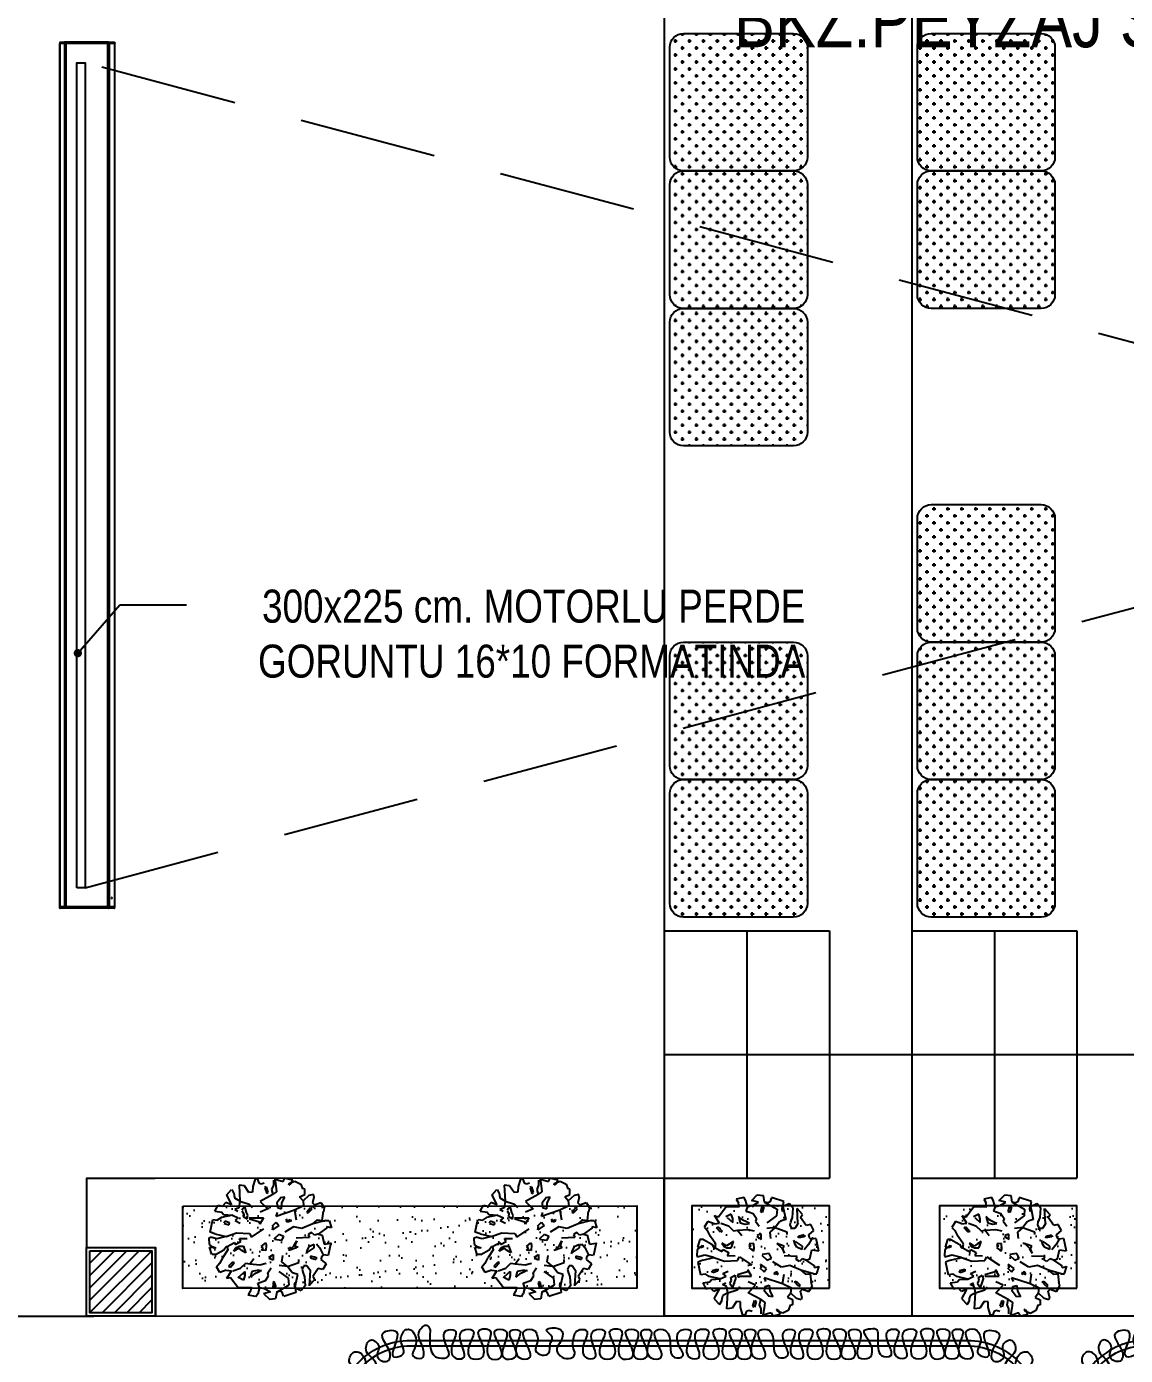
# Model space of a CAD drawing. Extents: x 58467 to 79089, y -33726 to -17391.
# Drawn here: x 76140.8 to 76540.2, y -20713.9 to -20230.6 of the extents above; entities that cross this region are included whole.
import ezdxf

# ---------------------------------------------------------------- set-up
doc = ezdxf.new("R2010")
doc.units = 0
doc.header["$LTSCALE"] = 100
for name, pattern in [('DASHED', [0.75, 0.5, -0.25]), ('DOT', [0.25, 0, -0.25]), ('HIDDEN2', [0.1875, 0.125, -0.0625])]:
    doc.linetypes.add(name, pattern=pattern)
for name, color, linetype in [('BA_clad-fabric', 32, 'Continuous'), ('BA_clad-wood', 30, 'Continuous'), ('BA_elev2', 9, 'Continuous'), ('BA_env_landscp', 84, 'Continuous'), ('BA_hatch', 137, 'Continuous'), ('BA_hatch_env2', 114, 'Continuous'), ('BA_hatch_fon', 252, 'Continuous'), ('BA_stair', 3, 'Continuous'), ('BA_str_steel', 72, 'Continuous'), ('BA_text_material', 12, 'Continuous'), ('BA_trace_down-str', 214, 'HIDDEN2'), ('PROSISTEM', 7, 'Continuous'), ('PROSISTEM Güney TÜRKOĞLU', 7, 'Continuous')]:
    doc.layers.add(name, color=color, linetype=linetype)
doc.styles.add('dim', font='simplex.shx', dxfattribs={"width": 0.7})
doc.styles.add('text2', font='arial.ttf', dxfattribs={"width": 0.8})
doc.dimstyles.new('1_100', dxfattribs={"dimtxt": 8, "dimasz": 3, "dimexe": 6, "dimexo": 0, "dimgap": 2, "dimtad": 0, "dimdec": 1, "dimzin": 11, "dimtxsty": 'dim', "dimblk": 'DOT', "dimcen": 0, "dimdle": 1.25, "dimclrt": 256, "dimadec": 0, "dimazin": 0, "dimtfac": 1.25, "dimtdec": 1, "dimtix": 1, "dimtofl": 0, "dimtmove": 1, "dimatfit": 3, "dimldrblk": 'DOT', "dimfxl": 20, "dimfxlon": 1, "dimtolj": 1, "dimtzin": 0, "dimarcsym": 0})

# ---------------------------------------------------------------- blocks, each defined once
blk = doc.blocks.new('6. kat kolonlar pl.')
at = {"layer": 'BA_hatch'}
h = blk.add_hatch(dxfattribs=at)
h.set_pattern_fill('ANSI31', color=256, style=0)
h.set_pattern_definition([(45, (-38309.6775, 37693.69), (-2.24506403, 2.24506403), [])])
h.paths.add_polyline_path([(490.75, 300.25), (513.25, 300.25), (513.25, 277.75), (490.75, 277.75)])
at = {"layer": 'BA_str_steel'}
for points in [[(489.5, 301.5), (514.5, 301.5), (514.5, 276.5), (489.5, 276.5)], [(490.75, 300.25), (513.25, 300.25), (513.25, 277.75), (490.75, 277.75)]]:
    blk.add_lwpolyline(points, close=True, dxfattribs=at)
blk = doc.blocks.new('_Dot')
at = {"color": 0, "linetype": 'ByBlock', "lineweight": -2}
blk.add_line((-0.5, 0), (-1, 0), dxfattribs=at)
at = {"color": 0, "linetype": 'ByBlock', "const_width": 0.5}
blk.add_lwpolyline([(-0.25, 0, 1), (0.25, 0, 1)], format="xyb", close=True, dxfattribs=at)
blk = doc.blocks.new('Vİ.')
at = {"layer": 'BA_hatch_fon'}
h = blk.add_hatch(dxfattribs=at)
h.set_pattern_fill('CROSS', color=252, scale=0.4)
h.set_pattern_definition([(9e-15, (-43552.627, 39113.8302), (2.54, 2.54), [1.27, -3.81]), (90, (-43551.992, 39113.1952), (-2.54, 2.54), [1.27, -3.81])])
edge = h.paths.add_edge_path()
edge.add_line((-45, 25), (-5, 25))
edge.add_arc((-5, 20), 5, 0, 90, ccw=False)
edge.add_line((0, 20), (0, -20))
edge.add_arc((-5, -20), 5, -90, 0, ccw=False)
edge.add_line((-5, -25), (-45, -25))
edge.add_arc((-45, -20), 5, 180, 270, ccw=False)
edge.add_line((-50, -20), (-50, 20))
edge.add_arc((-45, 20), 5, 90, 180, ccw=False)
at = {"layer": 'BA_clad-fabric'}
blk.add_lwpolyline([(-45, 25), (-5, 25, -0.414214), (0, 20), (0, -20, -0.414214), (-5, -25), (-45, -25, -0.414214), (-50, -20), (-50, 20, -0.414214)], format="xyb", close=True, dxfattribs=at)
blk = doc.blocks.new('TOP AKASYA')
for p, q in [((177896.3, 54543), (177888.8, 54518.1)), ((177903.5, 54543.5), (177896.3, 54543)), ((177903.8, 54544.3), (177909, 54530.3)), ((177956.6, 54539.5), (177956.7, 54522.3)), ((177966.2, 54520.4), (177962.3, 54543.4)), ((177962.3, 54543.4), (177973.8, 54539.6)), ((177973.8, 54539.6), (177985.3, 54535.8)), ((177985.3, 54535.8), (177989.1, 54535.9)), ((177988.9, 54535.4), (177994.6, 54545.4)), ((177995.2, 54545.5), (178020.2, 54540.1)), ((178009.5, 54529.1), (178027.9, 54536.3)), ((178019.9, 54539.7), (178012.8, 54527.3)), ((178027.9, 54536.3), (178047.4, 54526.2)), ((177802, 54489.5), (177819.2, 54508.4)), ((177802, 54489.4), (177818.6, 54458.2)), ((177819.4, 54508), (177826.7, 54495.7)), ((177825.7, 54497.3), (177825.2, 54498.1)), ((177826.4, 54496.1), (177827.3, 54488.8)), ((177827.3, 54488.8), (177829.7, 54479.3)), ((177843.4, 54522.6), (177846.6, 54470.1)), ((177861.1, 54520.8), (177843.4, 54522.6)), ((177875.6, 54498.4), (177861.1, 54520.8)), ((177888, 54499.4), (177875.6, 54498.4)), ((177888.8, 54518.1), (177888, 54499.4)), ((177909, 54530.3), (177910.7, 54529.4)), ((177910.7, 54529.4), (177916.1, 54527.4)), ((177954.9, 54491.7), (177913.3, 54469.4)), ((177916.1, 54527.4), (177926.5, 54530.2)), ((177932.9, 54517.3), (177927.6, 54514.8)), ((177928.6, 54513.7), (177934.7, 54495.3)), ((177939.4, 54498.7), (177934.4, 54517)), ((177934.7, 54495.3), (177939.4, 54498.7)), ((177956.7, 54522.3), (177951, 54508.9)), ((177951, 54508.9), (177954.9, 54491.7)), ((177954.9, 54491.7), (177968.3, 54501.3)), ((177968.3, 54501.3), (177966.2, 54520.4)), ((178007.3, 54523.3), (178009.5, 54529.1)), ((178013.1, 54527.7), (178007.3, 54523.3)), ((178013.8, 54528.9), (178014.2, 54529.7)), ((178042.9, 54484.6), (178060, 54492.3)), ((178047.4, 54525.6), (178053.2, 54510.4)), ((178059.9, 54509.5), (178052.3, 54511.4)), ((178073.4, 54488.5), (178054.4, 54471.2)), ((178060, 54492.3), (178059.9, 54509.5)), ((178088.7, 54492.4), (178073.4, 54488.5)), ((178090.7, 54482.9), (178088.7, 54492.4)), ((177763.7, 54436.7), (177774.4, 54456.3)), ((177774.4, 54456.3), (177789.7, 54453)), ((177800.4, 54465.7), (177789.5, 54453)), ((177818.6, 54458.2), (177800.4, 54465.7)), ((177842.6, 54448.4), (177829.2, 54442.7)), ((177846.6, 54470.1), (177829.3, 54479.5)), ((177846.6, 54470.1), (177842.6, 54448.4)), ((177846.6, 54470.1), (177877, 54459.9)), ((177862.4, 54452), (177852.9, 54440.5)), ((177868.2, 54432.9), (177862.4, 54452)), ((177877, 54459.9), (177886.5, 54449.4)), ((177913.3, 54469.4), (177938.1, 54444.6)), ((177938.1, 54444.6), (177913.3, 54433.2)), ((177981.2, 54481.3), (177967.9, 54464)), ((177967.9, 54464), (177969.9, 54448.8)), ((177969.9, 54448.8), (177983.3, 54445)), ((177994.6, 54483.3), (177979.3, 54481.3)), ((177983.3, 54445), (177985.1, 54464.1)), ((177985.1, 54464.1), (177994.6, 54483.3)), ((178056.5, 54454.2), (178026.9, 54439.8)), ((178054.4, 54471.2), (178042.9, 54484.6)), ((178054.4, 54471.2), (178056.5, 54454.2)), ((178079.4, 54448), (178066.6, 54433.6)), ((178071.8, 54431.2), (178085.1, 54444.7)), ((178084.7, 54446.1), (178079.9, 54449.4)), ((178085, 54465.7), (178092.7, 54458.1)), ((178090.6, 54482.9), (178085.9, 54464.2)), ((178092.7, 54458.1), (178113.7, 54465.8)), ((178113.7, 54465.8), (178125.3, 54446.8)), ((178124.7, 54447.7), (178121.5, 54434.3)), ((177747.9, 54368.2), (177756.7, 54409.9)), ((177757.4, 54409.7), (177772.1, 54407.3)), ((177763.6, 54436.9), (177787.7, 54433.2)), ((177785.2, 54416.2), (177771.8, 54407.3)), ((177821.5, 54424.1), (177785.2, 54416.2)), ((177787.1, 54433.4), (177792.8, 54425.8)), ((177792.8, 54425.8), (177821.5, 54424.1)), ((177796.7, 54404), (177793.5, 54397.1)), ((177812.1, 54398.6), (177796.7, 54404)), ((177821.5, 54424.1), (177840.7, 54415)), ((177829.2, 54442.7), (177839.7, 54437)), ((177840.7, 54415), (177830.2, 54406.4)), ((177830.2, 54406.4), (177847.4, 54397.9)), ((177852.9, 54438.6), (177858.7, 54429)), ((177858.7, 54429), (177856.8, 54419.5)), ((177856.8, 54419.5), (177870.3, 54411.9)), ((177872.1, 54423.4), (177868.2, 54432.9)), ((177870.3, 54411.9), (177872.1, 54423.4)), ((177877, 54415), (177924.7, 54415)), ((177877.9, 54410.3), (177881.7, 54415)), ((177911.3, 54400.7), (177877.9, 54410.3)), ((177912.3, 54394), (177911.3, 54400.7)), ((177924.7, 54415), (177912.3, 54394)), ((177952.4, 54387.4), (177965.8, 54400.7)), ((178026.9, 54439.8), (177965.8, 54419.8)), ((177965.8, 54419.8), (177970.5, 54432.2)), ((177965.8, 54400.7), (177974.4, 54389.3)), ((177998.2, 54402.6), (178012.6, 54409.3)), ((178004, 54401.7), (177999.2, 54410.3)), ((178009.7, 54400.7), (178004, 54401.7)), ((178012.6, 54409.3), (178009.7, 54400.7)), ((178026.9, 54439.8), (178031.7, 54408.4)), ((178066.6, 54433.6), (178071.8, 54431.2)), ((178087.3, 54395), (178102.5, 54408.4)), ((178129.3, 54406.7), (178087.3, 54395)), ((178102.5, 54408.4), (178117.8, 54406.6)), ((178117.8, 54406.6), (178121.5, 54437.2)), ((178128.4, 54406.7), (178139.8, 54406.7)), ((178140.3, 54406.3), (178148.1, 54381.9)), ((177764.1, 54362.2), (177747.9, 54368.2)), ((177763.8, 54362.4), (177800.9, 54353.1)), ((177794.4, 54396.5), (177811.4, 54392.1)), ((177800.6, 54353.2), (177835, 54365.4)), ((177811.4, 54392.1), (177812.1, 54398.6)), ((177835, 54365.4), (177877.9, 54363.5)), ((177877.9, 54363.5), (177884.6, 54351.1)), ((177884.6, 54351.1), (177925.7, 54378.8)), ((177974.4, 54389.3), (177954.3, 54375)), ((177954.3, 54375), (177956.2, 54387.4)), ((177959.1, 54345.4), (177976.3, 54361.6)), ((177976.3, 54361.6), (177990.6, 54354.9)), ((178023.1, 54385.5), (177994.4, 54367.3)), ((178050.8, 54379.7), (178023.1, 54385.5)), ((178087.3, 54395), (178050.8, 54379.7)), ((178082.3, 54366.4), (178071.8, 54359.7)), ((178071.8, 54359.7), (178075.6, 54350.1)), ((178091.8, 54357.8), (178082.3, 54366.4)), ((178104.7, 54361.6), (178091.8, 54357.8)), ((178132.3, 54380.9), (178104.7, 54361.6)), ((178104.7, 54361.6), (178117.1, 54357.9)), ((178117.1, 54357.9), (178124, 54328.3)), ((178132.7, 54386.1), (178131.8, 54379.9)), ((178132.3, 54386.6), (178147.6, 54382.9)), ((177744.6, 54349.2), (177749.6, 54350.9)), ((177745.6, 54327.2), (177744.6, 54349.1)), ((177761, 54314.8), (177745.6, 54327.2)), ((177753.9, 54294.2), (177746.2, 54318.6)), ((177746.6, 54318.6), (177761, 54318.6)), ((177770.3, 54345.4), (177749.3, 54351.1)), ((177759.1, 54318.6), (177758.1, 54318.6)), ((177760.5, 54318.6), (177767.2, 54315.8)), ((177767.2, 54315.8), (177761, 54314.8)), ((177800.9, 54353.3), (177770.3, 54345.4)), ((177793.5, 54309.3), (177801.1, 54320.8)), ((177801.1, 54320.8), (177804.9, 54320.8)), ((177804.9, 54320.8), (177828.3, 54333.9)), ((177804.9, 54320.8), (177806.9, 54309.3)), ((177826.4, 54305.6), (177834, 54317.1)), ((177842.6, 54315.2), (177826.4, 54305.6)), ((177828.3, 54333.9), (177831.1, 54327.2)), ((177831.1, 54327.2), (177849.3, 54336.8)), ((177834, 54317.1), (177843.5, 54321)), ((177853.2, 54307.6), (177842.6, 54315.2)), ((177843.5, 54321), (177857.9, 54321)), ((177844.5, 54346.3), (177870.3, 54347.3)), ((177849.3, 54336.8), (177844.5, 54346.3)), ((177857.9, 54321), (177860.8, 54313.4)), ((177860.8, 54313.4), (177865.6, 54300.1)), ((177916.1, 54320.6), (177931.4, 54332)), ((177922.8, 54315.8), (177916.1, 54317.7)), ((177917.1, 54308.2), (177922.8, 54315.8)), ((177931.4, 54332), (177933.3, 54324.4)), ((177933.3, 54324.4), (177932.4, 54307.2)), ((177983, 54339.7), (177960, 54343.5)), ((177990.6, 54354.9), (177983, 54339.7)), ((178007.8, 54307.2), (178027.8, 54324.4)), ((178032.6, 54315.8), (178007.8, 54307.2)), ((178024, 54322.5), (178033.6, 54338.7)), ((178033.6, 54338.7), (178027.8, 54324.4)), ((178027.8, 54324.4), (178032.6, 54315.8)), ((178075.6, 54350.1), (178031.7, 54348.2)), ((178073.8, 54319.4), (178068.2, 54309.8)), ((178068.2, 54300.2), (178091.1, 54315.6)), ((178091, 54327.1), (178073.8, 54319.4)), ((178091.1, 54315.6), (178091, 54327.1)), ((178112.8, 54310.1), (178098.5, 54328.2)), ((178124, 54328.3), (178146, 54331.3)), ((178146.3, 54332.3), (178137.5, 54290.6)), ((177765.9, 54293.8), (177754.4, 54293.8)), ((177765.9, 54293.6), (177793.3, 54309.3)), ((177789.6, 54284.2), (177779.2, 54264.6)), ((177806.9, 54309.3), (177789.8, 54284.4)), ((177822.4, 54269.3), (177809.1, 54255.8)), ((177827.7, 54266.9), (177822.4, 54269.3)), ((177865.6, 54300.1), (177853.2, 54307.6)), ((177878.9, 54263.3), (177892.2, 54280.5)), ((177932.4, 54307.2), (177917.1, 54308.2)), ((177941.9, 54284.3), (177956.2, 54293.8)), ((177942.9, 54280.5), (177949.5, 54290)), ((177956.2, 54275.7), (177942.9, 54280.5)), ((177956.2, 54293.8), (177956.2, 54275.7)), ((177984.9, 54270), (177987.7, 54291)), ((178003, 54254.7), (177984.9, 54270)), ((178041.2, 54268.1), (178041.2, 54277.6)), ((178068.2, 54309.8), (178064.4, 54296.4)), ((178079, 54288.5), (178079.6, 54282.7)), ((178097.9, 54284.6), (178079, 54288.5)), ((178079.6, 54282.7), (178097.9, 54277.9)), ((178098.9, 54279.1), (178099.3, 54284.9)), ((178122.1, 54293.2), (178112.8, 54310.1)), ((178116, 54288.5), (178113.3, 54278.1)), ((178113.3, 54278.1), (178130.5, 54263.8)), ((178120.5, 54292.3), (178116, 54288.5)), ((178122.1, 54293.2), (178120.5, 54292.3)), ((178136.9, 54290.8), (178122.1, 54293.2)), ((177769, 54253.7), (177779.4, 54265.2)), ((177780.6, 54234.7), (177769, 54253.7)), ((177801.5, 54242.4), (177780.6, 54234.7)), ((177801.5, 54242.5), (177818.5, 54239.9)), ((177818.5, 54239.9), (177802.6, 54215.2)), ((177809.1, 54255.7), (177815.3, 54252.3)), ((177814.9, 54252.5), (177827.7, 54266.9)), ((177823.5, 54240.4), (177848.3, 54249)), ((177844.5, 54221.3), (177862.6, 54237.6)), ((177848.3, 54249), (177865.5, 54265.2)), ((177862.6, 54237.6), (177862.6, 54225.1)), ((177865.5, 54265.2), (177878.9, 54263.3)), ((177878.9, 54263.3), (177912.3, 54260.5)), ((177893.7, 54229.5), (177881.4, 54218)), ((177882.3, 54219.9), (177887, 54239)), ((177887, 54239), (177904.2, 54242.9)), ((177909.9, 54237.2), (177893.7, 54229.5)), ((177904.2, 54242.9), (177910.9, 54242)), ((177917.6, 54241.1), (177909.9, 54237.2)), ((177910.9, 54242), (177917.6, 54241.1)), ((177912.3, 54260.5), (177933.3, 54265.2)), ((177938.1, 54233.7), (177949.5, 54250)), ((177940.9, 54224.2), (177938.1, 54233.7)), ((178003, 54254.7), (177975.3, 54257.6)), ((178006.8, 54215.6), (177975.3, 54238.5)), ((178003, 54254.7), (178041.2, 54268.1)), ((178017.3, 54235.6), (178003, 54254.7)), ((178020.2, 54233.7), (178017.3, 54235.6)), ((178037.4, 54228), (178020.2, 54233.7)), ((178031.1, 54198.8), (178037.4, 54228)), ((178057.5, 54257.2), (178051.8, 54245.7)), ((178051.8, 54245.7), (178053.8, 54236.2)), ((178053.8, 54236.2), (178059.6, 54220.9)), ((178067.1, 54257.2), (178057.5, 54257.2)), ((178078.6, 54240.1), (178067.1, 54257.2)), ((178077.8, 54240.9), (178074.7, 54191.2)), ((178104.6, 54247.5), (178086.6, 54221.5)), ((178119.8, 54244.2), (178104.6, 54247.5)), ((178130.5, 54263.8), (178119.8, 54244.2)), ((177802.6, 54215.6), (177815.9, 54218.6)), ((177815.9, 54218.6), (177841, 54185.3)), ((177857.9, 54209.9), (177839.7, 54219.4)), ((177841, 54185.3), (177884, 54186.5)), ((177862.6, 54225.1), (177857.9, 54209.9)), ((177883.9, 54186.4), (177881.3, 54173.2)), ((177911.2, 54185.6), (177905.1, 54164.1)), ((177905.6, 54199.4), (177930.4, 54208)), ((177911.1, 54185.6), (177905.6, 54199.4)), ((177910.7, 54185.7), (177928, 54181.9)), ((177928, 54181.9), (177947.1, 54170.6)), ((177930.4, 54208), (177940.9, 54224.2)), ((177959.5, 54205.2), (177954.9, 54201.8)), ((177954.9, 54201.8), (177959.9, 54183.5)), ((177959.4, 54183.4), (177965.4, 54187)), ((177965.6, 54186.9), (177959.5, 54205.2)), ((177967.7, 54170.3), (178008.7, 54193.7)), ((178008.7, 54193.7), (178006.8, 54215.6)), ((178027.2, 54201.6), (178025.4, 54192)), ((178025.4, 54192), (178028.3, 54184.4)), ((178031.1, 54198.8), (178027.2, 54201.6)), ((178028.3, 54184.4), (178031.1, 54198.8)), ((178028.3, 54185.8), (178031.2, 54168.7)), ((178028.3, 54184.4), (178048.4, 54175)), ((178061.7, 54190.3), (178048.4, 54175)), ((178059.6, 54220.9), (178061.7, 54190.3)), ((178092.2, 54211), (178075, 54192.1)), ((178086.6, 54221.5), (178092.4, 54211.6)), ((177899, 54155), (177874.1, 54160.4)), ((177874.3, 54160.8), (177881.4, 54173.2)), ((177880.5, 54171.6), (177880, 54170.8)), ((177905, 54164.1), (177899.1, 54154.7)), ((177947.1, 54170.6), (177924.2, 54164.7)), ((177925.2, 54164.7), (177943.4, 54146.7)), ((177943.4, 54146.3), (177963.9, 54148.5)), ((177967.7, 54170.3), (177963.9, 54148.2)), ((177978.1, 54173.1), (177967.7, 54170.3)), ((177983.6, 54171.1), (177978.1, 54173.1)), ((177985.2, 54170.2), (177983.6, 54171.1)), ((177990.5, 54156.2), (177985.2, 54170.2)), ((178031.2, 54168.7), (177990.7, 54155.5))]:
    blk.add_line(p, q)
blk = doc.blocks.new('tyy')
at = {"layer": 'BA_env_landscp', "xscale": 0.1134259259259247, "yscale": 0.1134259259259247, "zscale": 0.1134259259259247, "rotation": 19.19790960933034}
blk.add_blockref('TOP AKASYA', (51190.92, -32714.37), dxfattribs=at)
blk = doc.blocks.new('FRN35A_BITKI')
at = {"layer": 'BA_hatch_env2'}
h = blk.add_hatch(dxfattribs=at)
h.set_pattern_fill('AR-SAND', color=256, scale=0.2)
h.paths.add_polyline_path([(91982.33, 2564.4), (91952.33, 2564.4), (91952.33, 2514.4), (91982.33, 2514.4)])
at = {"layer": 'BA_clad-wood'}
blk.add_lwpolyline([(91982.33, 2564.4), (91952.33, 2564.4), (91952.33, 2514.4), (91982.33, 2514.4)], close=True, dxfattribs=at)
at = {"layer": 'BA_env_landscp', "xscale": -0.9720000000000106, "yscale": 0.9720000000000106, "zscale": 0.9720000000000105, "rotation": 289.1979096093303}
blk.add_blockref('tyy', (132370.61, -53614.23), dxfattribs=at)
blk = doc.blocks.new('A$C23C633A2')
at = {"layer": 'PROSISTEM', "color": 30, "linetype": 'Continuous'}
for p, q in [((0, 29.94), (0, 49.48)), ((0, 49.47), (0, 49.48)), ((0.16, 49.66), (0.5, 49.68)), ((0.16, 49.62), (0.5, 49.65)), ((0.16, 49.62), (0.16, 47.97)), ((0.5, 49.68), (0.5, 49.68)), ((0.5, 49.66), (0.5, 49.68)), ((0.5, 49.68), (314.5, 49.68)), ((0.5, 49.68), (0.5, 49.68)), ((0.5, 47.99), (0.5, 49.66)), ((314.5, 49.66), (0.5, 49.66)), ((314.5, 49.66), (0.5, 49.66)), ((0.5, 49.65), (0.5, 49.65)), ((314.84, 49.66), (314.5, 49.68)), ((314.5, 49.68), (314.5, 49.68)), ((314.5, 49.68), (314.5, 49.68)), ((314.5, 49.66), (314.5, 49.68)), ((314.5, 47.99), (314.5, 49.66)), ((314.84, 49.62), (314.5, 49.65)), ((314.5, 49.65), (314.5, 49.65)), ((314.84, 49.62), (314.84, 47.97)), ((315, 49.48), (315, 47.82)), ((315, 49.47), (315, 49.48)), ((0, 47.44), (0.16, 47.44)), ((0.16, 47.97), (0.5, 47.99)), ((0.16, 47.44), (0.5, 47.45)), ((0.16, 47.44), (0.16, 32.31)), ((0.5, 47.45), (0.5, 47.99)), ((314.5, 47.99), (0.5, 47.99)), ((0.5, 29.68), (0.5, 47.92)), ((314.5, 47.45), (0.5, 47.45)), ((314.84, 47.97), (314.5, 47.99)), ((314.5, 47.99), (314.5, 47.45)), ((314.5, 29.68), (314.5, 47.89)), ((314.84, 47.44), (314.5, 47.45)), ((315, 47.44), (314.84, 47.44)), ((314.84, 47.44), (314.84, 32.31)), ((315, 31.98), (315, 47.82)), ((0, 32.31), (0.16, 32.31)), ((0.16, 32.31), (0.5, 32.29)), ((0.16, 31.77), (0.16, 29.75)), ((0.16, 31.77), (0.5, 31.76)), ((0.16, 29.75), (0.5, 29.72)), ((0.16, 29.71), (0.5, 29.68)), ((0.5, 31.76), (0.5, 32.29)), ((314.5, 32.29), (0.5, 32.29)), ((314.5, 31.76), (0.5, 31.76)), ((0.5, 29.68), (314.5, 29.68)), ((314.84, 32.31), (314.5, 32.29)), ((314.5, 32.29), (314.5, 31.76)), ((314.84, 31.77), (314.5, 31.76)), ((314.84, 29.75), (314.5, 29.72)), ((314.84, 29.71), (314.5, 29.68)), ((315, 32.31), (314.84, 32.31)), ((314.84, 31.77), (314.84, 29.75)), ((315, 31.98), (315, 29.94))]:
    blk.add_line(p, q, dxfattribs=at)
for points in [[(0, 49.48), (0, 49.5), (0.01, 49.52), (0.03, 49.55), (0.05, 49.57), (0.07, 49.59), (0.1, 49.61), (0.13, 49.62), (0.16, 49.62)], [(0.16, 49.66), (0.16, 49.65), (0.16, 49.65), (0.16, 49.64), (0.16, 49.62)], [(314.84, 49.66), (314.84, 49.65), (314.84, 49.65), (314.84, 49.64), (314.84, 49.62)], [(315, 49.48), (315, 49.5), (314.99, 49.52), (314.97, 49.55), (314.95, 49.57), (314.93, 49.59), (314.9, 49.61), (314.87, 49.62), (314.84, 49.62)], [(0, 47.82), (0, 47.84), (0.01, 47.87), (0.03, 47.9), (0.05, 47.92), (0.07, 47.94), (0.1, 47.96), (0.13, 47.97), (0.16, 47.97)], [(0, 47.6), (0.01, 47.62), (0.01, 47.65), (0.01, 47.68), (0.01, 47.7), (0.01, 47.72), (0, 47.74), (0, 47.75), (0, 47.76), (0, 47.77)], [(0, 47.52), (0, 47.54), (0, 47.56), (0, 47.58), (0, 47.6)], [(0.16, 47.97), (0.16, 47.93), (0.16, 47.87), (0.16, 47.81), (0.16, 47.75), (0.16, 47.67), (0.16, 47.6), (0.16, 47.52), (0.16, 47.44)], [(314.84, 47.97), (314.84, 47.93), (314.84, 47.87), (314.84, 47.81), (314.84, 47.75), (314.84, 47.67), (314.84, 47.6), (314.84, 47.52), (314.84, 47.44)], [(315, 47.82), (315, 47.84), (314.99, 47.87), (314.97, 47.9), (314.95, 47.92), (314.93, 47.94), (314.9, 47.96), (314.87, 47.97), (314.84, 47.97)], [(315, 47.6), (314.99, 47.62), (314.99, 47.65), (314.99, 47.68), (314.99, 47.7), (314.99, 47.72), (315, 47.74), (315, 47.75), (315, 47.76), (315, 47.77)], [(315, 47.52), (315, 47.54), (315, 47.56), (315, 47.58), (315, 47.6)], [(0, 32.15), (0, 32.17), (0, 32.19), (0, 32.21), (0, 32.22)], [(0, 31.98), (0, 31.98), (0, 31.99), (0, 32), (0.01, 32.02), (0.01, 32.04), (0.01, 32.07), (0.01, 32.09), (0.01, 32.12), (0, 32.15)], [(0, 31.93), (0, 31.9), (0.01, 31.87), (0.03, 31.85), (0.05, 31.82), (0.07, 31.8), (0.1, 31.79), (0.13, 31.78), (0.16, 31.77)], [(0, 29.9), (0, 29.91), (0, 29.92), (0, 29.93), (0, 29.94)], [(0, 29.9), (0, 29.89), (0, 29.89)], [(0, 29.9), (0, 29.87), (0.01, 29.84), (0.03, 29.82), (0.05, 29.8), (0.07, 29.78), (0.1, 29.76), (0.13, 29.75), (0.16, 29.75)], [(0.16, 32.31), (0.16, 32.23), (0.16, 32.15), (0.16, 32.07), (0.16, 32), (0.16, 31.93), (0.16, 31.87), (0.16, 31.82), (0.16, 31.77)], [(0.16, 29.75), (0.16, 29.73), (0.16, 29.72), (0.16, 29.72), (0.16, 29.71)], [(3.6, 30.8), (3.58, 30.78), (3.56, 30.74)], [(3.56, 30.74), (3.58, 30.71), (3.62, 30.68), (3.68, 30.66), (3.75, 30.65), (3.82, 30.66), (3.88, 30.68), (3.92, 30.71), (3.94, 30.74)], [(3.75, 30.84), (3.68, 30.83), (3.62, 30.81), (3.6, 30.8)], [(3.6, 30.8), (3.62, 30.79), (3.68, 30.77), (3.75, 30.76)], [(3.9, 30.8), (3.88, 30.81), (3.82, 30.83), (3.75, 30.84)], [(3.75, 30.76), (3.82, 30.77), (3.88, 30.79), (3.9, 30.8)], [(3.94, 30.74), (3.92, 30.78), (3.9, 30.8)], [(314.84, 32.31), (314.84, 32.23), (314.84, 32.15), (314.84, 32.07), (314.84, 32), (314.84, 31.93), (314.84, 31.87), (314.84, 31.82), (314.84, 31.77)], [(315, 31.93), (315, 31.9), (314.99, 31.87), (314.97, 31.85), (314.95, 31.82), (314.93, 31.8), (314.9, 31.79), (314.87, 31.78), (314.84, 31.77)], [(315, 29.9), (315, 29.87), (314.99, 29.84), (314.97, 29.82), (314.95, 29.8), (314.93, 29.78), (314.9, 29.76), (314.87, 29.75), (314.84, 29.75)], [(314.84, 29.75), (314.84, 29.73), (314.84, 29.72), (314.84, 29.72), (314.84, 29.71)], [(315, 31.98), (315, 31.98), (315, 31.99), (315, 32), (314.99, 32.02), (314.99, 32.04), (314.99, 32.07), (314.99, 32.09), (314.99, 32.12), (315, 32.15)], [(315, 32.15), (315, 32.17), (315, 32.19), (315, 32.21), (315, 32.22)], [(315, 29.9), (315, 29.91), (315, 29.92), (315, 29.93), (315, 29.94)], [(315, 29.9), (315, 29.89), (315, 29.89)]]:
    blk.add_lwpolyline(points, dxfattribs=at)
at = {"layer": 'PROSISTEM', "color": 30}
blk.add_lwpolyline([(7.5, 43.44), (307.5, 43.44), (307.5, 40.44), (7.5, 40.44), (7.5, 43.44)], dxfattribs=at)
at = {"layer": 'PROSISTEM', "color": 30, "linetype": 'Continuous'}
for centre, start, end in [((0.18, 49.48), 95, 180), ((314.82, 49.48), 0, 85), ((0.18, 29.89), 182.198, 265), ((314.82, 29.89), 275, 357.802)]:
    blk.add_arc(centre, 0.18, start, end, dxfattribs=at)
blk = doc.blocks.new('PERDE')
at = {"linetype": 'ByBlock', "lineweight": -2}
for points in [[(91910.63, 2566.19), (91783.12, 2566.19, -0.414214), (91757.12, 2592.19), (91757.12, 2794.79, -0.414214), (91783.12, 2820.79), (91910.63, 2820.79, -0.414214), (91936.63, 2794.79), (91936.63, 2592.19, -0.414214)], [(91910.63, 2568.19), (91783.12, 2568.19, -0.414214), (91759.12, 2592.19), (91759.12, 2794.79, -0.414214), (91783.12, 2818.79), (91910.63, 2818.79, -0.414214), (91934.63, 2794.79), (91934.63, 2592.19, -0.414214)]]:
    blk.add_lwpolyline(points, format="xyb", close=True, dxfattribs=at)
for points, knots in [([(91796.49, 2814.41), (91797.33, 2813.82), (91801.75, 2813.87), (91799.22, 2819.45), (91796.58, 2825), (91803.51, 2824.92), (91803.3, 2819.26), (91800.22, 2813.89), (91806.62, 2813.9), (91803.82, 2819.26), (91801.72, 2824.99), (91808.92, 2825.1), (91807.53, 2819.47), (91805.04, 2813.83), (91812.23, 2813.74), (91809.28, 2819.17), (91806.78, 2824.9), (91813.37, 2825.25), (91813.74, 2820.69), (91812.76, 2817.92), (91811.54, 2813.43), (91818.42, 2813.8), (91814.75, 2819.14), (91814.1, 2825.04), (91821.01, 2825.05), (91820.46, 2819.26), (91816.94, 2813.78), (91824.18, 2813.81), (91823.2, 2819.46), (91820.66, 2824.89), (91826.8, 2824.82), (91826.83, 2819.35), (91823.48, 2813.9), (91830.32, 2813.92), (91828.81, 2819.42), (91826.38, 2824.25), (91834.84, 2825.22), (91831.09, 2817.17), (91834.28, 2814.41), (91834.41, 2813.82), (91838.82, 2813.87), (91836.29, 2819.45), (91833.65, 2824.99), (91840.58, 2824.92), (91840.37, 2819.26), (91837.29, 2813.89), (91843.69, 2813.9), (91840.89, 2819.26), (91838.79, 2824.99), (91845.99, 2825.1), (91844.6, 2819.46), (91842.11, 2813.83), (91849.3, 2813.74), (91846.35, 2819.17), (91843.85, 2824.9), (91850.44, 2825.25), (91850.81, 2820.69), (91849.83, 2817.92), (91848.61, 2813.43), (91855.49, 2813.79), (91851.82, 2819.13), (91851.17, 2825.04), (91858.09, 2825.05), (91857.53, 2819.25), (91854.01, 2813.78), (91861.25, 2813.81), (91860.27, 2819.45), (91857.73, 2824.89), (91863.87, 2824.82), (91863.9, 2819.35), (91860.55, 2813.9), (91867.39, 2813.92), (91865.88, 2819.42), (91863.46, 2824.24), (91871.91, 2825.22), (91869.1, 2817.6), (91871.35, 2814.4), (91872.19, 2813.82), (91876.61, 2813.87), (91874.08, 2819.45), (91871.44, 2824.99), (91878.37, 2824.92), (91878.16, 2819.26), (91875.08, 2813.89), (91881.48, 2813.9), (91878.68, 2819.26), (91876.58, 2824.99), (91883.78, 2825.1), (91882.39, 2819.46), (91879.9, 2813.83), (91887.09, 2813.74), (91884.14, 2819.17), (91881.64, 2824.9), (91888.23, 2825.25), (91888.6, 2820.69), (91887.62, 2817.92), (91886.4, 2813.43), (91893.28, 2813.79), (91889.61, 2819.13), (91888.96, 2825.04), (91895.87, 2825.05), (91895.32, 2819.25), (91891.8, 2813.78), (91899.04, 2813.81), (91898.06, 2819.45), (91895.52, 2824.89), (91901.66, 2824.82), (91901.69, 2819.35), (91898.56, 2814.26), (91901.55, 2813.95), (91902.58, 2813.91), (91903.96, 2814.03), (91906.2, 2814.88), (91905.97, 2821.72), (91907.07, 2822.68), (91906.8, 2824.41), (91909.88, 2823.62), (91910.28, 2823.54), (91911.42, 2822.94), (91912.12, 2818.99), (91907.64, 2813), (91915, 2813.81), (91913.17, 2818.57), (91916.12, 2821.89), (91919.85, 2821.69), (91920.26, 2817.53), (91915.15, 2818.34), (91915.18, 2812.3), (91920.05, 2813.34), (91920.58, 2816.53), (91921.47, 2820.3), (91926.43, 2818.93), (91925.11, 2814.05), (91920.12, 2815.04), (91921.1, 2810.23), (91923.78, 2811.4), (91926.33, 2813.09), (91927.71, 2818.49), (91933.9, 2815.3), (91930.41, 2810.14), (91924.36, 2811.55), (91925.75, 2806.55), (91930.14, 2807.53), (91931.73, 2812), (91938.34, 2809.81), (91934.49, 2804.91), (91930.43, 2808.31), (91927.97, 2803.23), (91933.14, 2800.55), (91939.43, 2809.02), (91941.57, 2795.44), (91928.91, 2804.89), (91931.57, 2795.37), (91936.46, 2799.38), (91939.15, 2797.64), (91940.38, 2796.84), (91940.58, 2796.21), (91940.97, 2795.03), (91938.53, 2792.47), (91934.81, 2792.41), (91930.49, 2794.94), (91929.2, 2789.25), (91935.47, 2790.2), (91939, 2793.26), (91943.36, 2788.64), (91940.65, 2787.67), (91940.25, 2787.58), (91940.22, 2787.57), (91935.58, 2787.81), (91929.4, 2788.13), (91930.38, 2779.67), (91935.21, 2782.1), (91940.71, 2783.61), (91940.72, 2776.77), (91935.27, 2780.12), (91929.81, 2780.09), (91929.73, 2773.95), (91935.17, 2776.49), (91940.81, 2777.47), (91940.84, 2770.23), (91935.37, 2773.75), (91929.57, 2774.3), (91929.58, 2767.39), (91935.49, 2768.04), (91940.83, 2771.71), (91941.19, 2764.83), (91936.71, 2766.05), (91933.93, 2767.03), (91929.37, 2766.66), (91929.73, 2760.07), (91935.45, 2762.57), (91940.89, 2765.52), (91940.79, 2758.33), (91935.16, 2760.82), (91929.52, 2762.21), (91929.63, 2755.01), (91935.36, 2757.11), (91940.72, 2759.91), (91940.73, 2753.51), (91935.36, 2756.59), (91929.7, 2756.8), (91929.63, 2749.87), (91935.18, 2752.51), (91940.76, 2755.04), (91940.81, 2750.62), (91940.22, 2749.78), (91940.15, 2749.54), (91940.11, 2749.29), (91939.46, 2749.1)], [0, 0, 0, 0, 3.397927, 8.580087, 13.52803, 16.962589, 22.733481, 27.074242, 30.106975, 34.531448, 40.190911, 43.917722, 48.604737, 53.930269, 57.511035, 61.719487, 67.671003, 71.397814, 74.856792, 78.647192, 81.624363, 85.533851, 90.086931, 95.657926, 99.384737, 104.705045, 109.515458, 113.132694, 118.497243, 123.179944, 126.102942, 131.423134, 136.261969, 139.367645, 144.899656, 148.766506, 152.26596, 162.761718, 162.761718, 162.761718, 166.159646, 171.341805, 176.289748, 179.724307, 185.495199, 189.83596, 192.868694, 197.293166, 202.95263, 206.67944, 211.366455, 216.691988, 220.272753, 224.481206, 230.432721, 234.159532, 237.61851, 241.40891, 244.386081, 248.295569, 252.848649, 258.419645, 262.146456, 267.466763, 272.277176, 275.894412, 281.258961, 285.941662, 288.864661, 294.184852, 299.023687, 302.129363, 307.661374, 311.528224, 315.027678, 325.523437, 325.523437, 325.523437, 328.921364, 334.103523, 339.051466, 342.486026, 348.256917, 352.597679, 355.630412, 360.054885, 365.714348, 369.441159, 374.128174, 379.453706, 383.034471, 387.242924, 393.194439, 396.92125, 400.380228, 404.170628, 407.147799, 411.057287, 415.610368, 421.181363, 424.908174, 430.228481, 435.038894, 438.656131, 444.020679, 448.703381, 451.626379, 456.946571, 461.785406, 464.008833, 464.008833, 464.008833, 467.542261, 471.409111, 474.908565, 485.404323, 485.404323, 485.404323, 486.662516, 488.421497, 495.801548, 498.9769, 502.383767, 507.567377, 509.52445, 511.980945, 516.081202, 519.651515, 523.289321, 525.756259, 529.272111, 532.736417, 535.885618, 540.020736, 542.751444, 544.659801, 547.041706, 552.607144, 556.522221, 560.753112, 565.976553, 568.625188, 571.209068, 576.771508, 580.740427, 584.455673, 588.327795, 592.309867, 594.266269, 603.232716, 608.021541, 617.255978, 620.842773, 625.691228, 629.817578, 629.817578, 629.817578, 631.647756, 633.267232, 639.335097, 641.950469, 645.369307, 649.336739, 655.403987, 658.830156, 660.93456, 661.116797, 661.116797, 661.116797, 671.612555, 675.112009, 678.978859, 684.510871, 687.616546, 692.455381, 697.775573, 700.698571, 705.381273, 710.745821, 714.363058, 719.173471, 724.493778, 728.220589, 733.791584, 738.344665, 742.254153, 745.231324, 749.021724, 752.480702, 756.207513, 762.159028, 766.367481, 769.948246, 775.273778, 779.960793, 783.687604, 789.347067, 793.77154, 796.804273, 801.145035, 806.915926, 810.350486, 815.298429, 820.480588, 823.878515, 823.878515, 823.878515, 824.071953, 824.071953, 824.071953, 824.071953]), ([(91939.47, 2734.68), (91939.8, 2734.53), (91940.75, 2733.69), (91940.76, 2729.04), (91935.31, 2732.39), (91929.85, 2732.36), (91929.77, 2726.22), (91935.21, 2728.76), (91940.85, 2729.75), (91940.88, 2722.5), (91935.41, 2726.03), (91929.62, 2726.58), (91929.62, 2719.66), (91935.53, 2720.31), (91940.87, 2723.99), (91941.23, 2717.1), (91936.75, 2718.32), (91933.97, 2719.31), (91929.41, 2718.94), (91929.77, 2712.34), (91935.49, 2714.85), (91940.93, 2717.79), (91940.83, 2710.6), (91935.2, 2713.09), (91929.56, 2714.48), (91929.67, 2707.28), (91935.4, 2709.38), (91940.76, 2712.18), (91940.77, 2705.78), (91935.4, 2708.86), (91929.74, 2709.07), (91929.67, 2702.14), (91935.22, 2704.79), (91940.8, 2707.31), (91940.85, 2702.9), (91940.26, 2702.05), (91937.81, 2698.82), (91929.48, 2702.67), (91930.46, 2694.22), (91935.24, 2698.12), (91940.79, 2698.16), (91940.8, 2691.31), (91935.35, 2694.67), (91929.89, 2694.64), (91929.81, 2688.49), (91935.25, 2691.04), (91940.9, 2692.02), (91940.92, 2684.77), (91935.45, 2688.3), (91929.66, 2688.85), (91929.67, 2681.93), (91935.57, 2682.58), (91940.91, 2686.26), (91941.27, 2679.37), (91936.79, 2680.59), (91934.01, 2681.58), (91929.45, 2681.21), (91929.81, 2674.62), (91935.53, 2677.12), (91940.97, 2680.06), (91940.87, 2672.87), (91935.24, 2675.37), (91929.6, 2676.75), (91929.71, 2669.55), (91935.44, 2671.65), (91940.8, 2674.45), (91940.81, 2668.05), (91935.44, 2671.13), (91929.78, 2671.34), (91929.71, 2664.41), (91935.26, 2667.06), (91940.84, 2669.58), (91940.89, 2665.17), (91940.3, 2664.32), (91938.03, 2661.47), (91929.48, 2664.88), (91930.46, 2656.43), (91935.29, 2658.85), (91940.79, 2660.37), (91940.8, 2653.52), (91935.35, 2656.88), (91929.89, 2656.85), (91929.81, 2650.7), (91935.25, 2653.25), (91940.9, 2654.23), (91940.92, 2646.98), (91935.45, 2650.51), (91929.66, 2651.06), (91929.67, 2644.14), (91935.57, 2644.79), (91940.91, 2648.47), (91941.27, 2641.58), (91936.79, 2642.8), (91934.01, 2643.79), (91929.45, 2643.42), (91929.81, 2636.83), (91935.53, 2639.33), (91940.97, 2642.28), (91940.87, 2635.09), (91935.24, 2637.58), (91929.6, 2638.96), (91929.71, 2631.76), (91935.44, 2633.86), (91940.8, 2636.66), (91940.81, 2630.27), (91935.56, 2631.53), (91929.78, 2633.55), (91929.71, 2626.62), (91935.38, 2626.51), (91940.84, 2631.8), (91940.89, 2627.38), (91940.9, 2626.65), (91941.54, 2622.87), (91930.44, 2627.84), (91930.54, 2618.76), (91935.37, 2621.18), (91940.87, 2622.7), (91940.88, 2615.86), (91935.43, 2619.21), (91929.97, 2619.18), (91929.89, 2613.04), (91935.33, 2615.58), (91940.98, 2616.56), (91941, 2609.32), (91935.53, 2612.84), (91929.74, 2613.39), (91929.75, 2606.47), (91935.65, 2607.12), (91940.99, 2610.8), (91941.35, 2603.92), (91936.87, 2605.13), (91934.09, 2606.12), (91929.53, 2605.75), (91929.89, 2599.16), (91935.61, 2601.66), (91941.05, 2604.61), (91940.95, 2597.42), (91935.32, 2599.91), (91929.68, 2601.3), (91929.79, 2594.1), (91935.53, 2596.19), (91940.88, 2599), (91940.89, 2592.6), (91935.52, 2595.68), (91929.86, 2595.88), (91929.79, 2588.95), (91935.34, 2591.6), (91940.92, 2594.13), (91940.97, 2589.71), (91940.38, 2588.87), (91939.15, 2588.07), (91936.46, 2586.33), (91931.57, 2590.34), (91928.91, 2580.82), (91941.57, 2590.27), (91939.43, 2576.69), (91933.14, 2585.16), (91927.97, 2582.48), (91930.43, 2577.4), (91934.49, 2580.8), (91938.34, 2575.9), (91931.73, 2573.71), (91930.14, 2578.18), (91925.75, 2579.16), (91924.36, 2574.16), (91930.41, 2575.57), (91933.9, 2570.41), (91927.71, 2567.21), (91926.33, 2572.62), (91923.78, 2574.31), (91921.1, 2575.48), (91920.12, 2570.66), (91925.11, 2571.66), (91926.43, 2566.78), (91921.47, 2565.41), (91920.58, 2569.18), (91920.05, 2572.37), (91915.18, 2573.41), (91915.15, 2567.37), (91920.26, 2568.18), (91919.85, 2564.02), (91916.12, 2563.82), (91913.17, 2567.14), (91915, 2571.9), (91907.64, 2572.71), (91912.12, 2566.72), (91911.42, 2562.77), (91910.32, 2562.68), (91909.86, 2562.64), (91906.3, 2562.57), (91910.41, 2573.46), (91901.96, 2572.48), (91904.38, 2567.66), (91905.9, 2562.16), (91899.06, 2562.14), (91902.41, 2567.59), (91902.38, 2573.06), (91896.24, 2573.13), (91898.78, 2567.69), (91899.76, 2562.05), (91892.52, 2562.02), (91896.04, 2567.49), (91896.59, 2573.29), (91889.67, 2573.28), (91890.32, 2567.37), (91894, 2562.03), (91887.12, 2561.67), (91888.33, 2566.16), (91889.32, 2568.93), (91888.95, 2573.49), (91882.36, 2573.14), (91884.86, 2567.41), (91887.81, 2561.98), (91880.62, 2562.07), (91883.11, 2567.7), (91884.5, 2573.34), (91877.3, 2573.23), (91879.39, 2567.5), (91882.2, 2562.14), (91875.8, 2562.13), (91878.88, 2567.5), (91879.08, 2573.16), (91872.15, 2573.23), (91874.8, 2567.69), (91877.33, 2562.11), (91872.91, 2562.06), (91872.07, 2562.64), (91867.91, 2566.03), (91873.71, 2572.5), (91865.42, 2571.69), (91866.6, 2567.66), (91868.11, 2562.16), (91861.27, 2562.14), (91864.62, 2567.59), (91864.59, 2573.06), (91858.45, 2573.13), (91860.99, 2567.69), (91861.97, 2562.05), (91854.73, 2562.02), (91858.25, 2567.49), (91858.8, 2573.29), (91851.88, 2573.28), (91852.54, 2567.37), (91856.21, 2562.03), (91849.33, 2561.67), (91850.54, 2566.16), (91851.53, 2568.93), (91851.16, 2573.49), (91844.57, 2573.14), (91847.07, 2567.41), (91850.02, 2561.98), (91842.83, 2562.07), (91845.32, 2567.7), (91846.71, 2573.34), (91839.51, 2573.23), (91841.61, 2567.5), (91844.41, 2562.14), (91838.01, 2562.13), (91841.09, 2567.5), (91841.3, 2573.16), (91834.36, 2573.23), (91837.01, 2567.69), (91839.54, 2562.11), (91835.12, 2562.06), (91834.28, 2562.64), (91831.96, 2565.05), (91834.84, 2573.46), (91826.38, 2572.48), (91828.81, 2567.66), (91830.32, 2562.16), (91823.48, 2562.14), (91826.83, 2567.59), (91826.8, 2573.06), (91820.66, 2573.13), (91823.2, 2567.69), (91824.18, 2562.05), (91816.94, 2562.02), (91820.46, 2567.49), (91821.01, 2573.29), (91814.1, 2573.28), (91814.75, 2567.37), (91818.42, 2562.03), (91811.54, 2561.67), (91812.76, 2566.16), (91813.74, 2568.93), (91813.37, 2573.49), (91806.78, 2573.14), (91809.28, 2567.41), (91812.23, 2561.98), (91805.04, 2562.07), (91807.53, 2567.7), (91808.92, 2573.34), (91801.72, 2573.23), (91803.82, 2567.5), (91806.62, 2562.14), (91800.22, 2562.13), (91803.3, 2567.5), (91803.51, 2573.16), (91796.58, 2573.23), (91799.22, 2567.69), (91801.75, 2562.11), (91797.33, 2562.06), (91796.49, 2562.64)], [846.055685, 846.055685, 846.055685, 846.055685, 847.272589, 850.378265, 855.2171, 860.537291, 863.46029, 868.142991, 873.50754, 877.124776, 881.935189, 887.255496, 890.982307, 896.553303, 901.106383, 905.015871, 907.993042, 911.783442, 915.24242, 918.969231, 924.920746, 929.129199, 932.709964, 938.035497, 942.722512, 946.449322, 952.108786, 956.533258, 959.565992, 963.906753, 969.677645, 973.112204, 978.060147, 983.242306, 986.640234, 986.640234, 986.640234, 997.135992, 1000.635446, 1004.502296, 1010.034307, 1013.139983, 1017.978818, 1023.29901, 1026.222008, 1030.904709, 1036.269258, 1039.886495, 1044.696907, 1050.017215, 1053.744026, 1059.315021, 1063.868101, 1067.777589, 1070.75476, 1074.54516, 1078.004138, 1081.730949, 1087.682465, 1091.890917, 1095.471683, 1100.797215, 1105.48423, 1109.211041, 1114.870504, 1119.294977, 1122.32771, 1126.668471, 1132.439363, 1135.873922, 1140.821865, 1146.004025, 1149.401952, 1149.401952, 1149.401952, 1159.89771, 1163.397164, 1167.264014, 1172.796026, 1175.901701, 1180.740536, 1186.060728, 1188.983726, 1193.666428, 1199.030976, 1202.648213, 1207.458626, 1212.778933, 1216.505744, 1222.076739, 1226.629819, 1230.539308, 1233.516479, 1237.306878, 1240.765857, 1244.492668, 1250.444183, 1254.652636, 1258.233401, 1263.558933, 1268.245948, 1271.972759, 1277.632222, 1282.056695, 1285.089428, 1289.43019, 1295.201081, 1298.63564, 1303.583584, 1308.765743, 1312.16367, 1312.16367, 1312.16367, 1322.659429, 1326.158883, 1330.025732, 1335.557744, 1338.66342, 1343.502255, 1348.822446, 1351.745445, 1356.428146, 1361.792695, 1365.409931, 1370.220344, 1375.540651, 1379.267462, 1384.838457, 1389.391538, 1393.301026, 1396.278197, 1400.068597, 1403.527575, 1407.254386, 1413.205901, 1417.414354, 1420.995119, 1426.320652, 1431.007666, 1434.734477, 1440.393941, 1444.818413, 1447.851147, 1452.191908, 1457.9628, 1461.397359, 1466.345302, 1471.527461, 1474.925389, 1474.925389, 1474.925389, 1479.051738, 1483.900194, 1487.486989, 1496.721426, 1501.51025, 1510.476697, 1512.4331, 1516.415172, 1520.287294, 1524.00254, 1527.971459, 1533.533899, 1536.117779, 1538.766414, 1543.989855, 1548.220745, 1552.135823, 1557.70126, 1560.083166, 1561.991523, 1564.722231, 1568.857348, 1572.00655, 1575.470856, 1578.986707, 1581.453646, 1585.091452, 1588.661764, 1592.762022, 1595.218517, 1597.17559, 1602.359199, 1605.766067, 1608.941419, 1616.32147, 1618.080451, 1619.338644, 1619.338644, 1619.338644, 1629.834402, 1633.333856, 1637.200706, 1642.732717, 1645.838393, 1650.677228, 1655.99742, 1658.920418, 1663.603119, 1668.967668, 1672.584904, 1677.395317, 1682.715625, 1686.442435, 1692.013431, 1696.566511, 1700.475999, 1703.45317, 1707.24357, 1710.702548, 1714.429359, 1720.380875, 1724.589327, 1728.170092, 1733.495625, 1738.18264, 1741.909451, 1747.568914, 1751.993386, 1755.02612, 1759.366881, 1765.137773, 1768.572332, 1773.520275, 1778.702435, 1782.100362, 1782.100362, 1782.100362, 1792.59612, 1796.095574, 1799.962424, 1805.494435, 1808.600111, 1813.438946, 1818.759138, 1821.682136, 1826.364838, 1831.729386, 1835.346623, 1840.157035, 1845.477343, 1849.204154, 1854.775149, 1859.328229, 1863.237718, 1866.214889, 1870.005288, 1873.464267, 1877.191077, 1883.142593, 1887.351045, 1890.931811, 1896.257343, 1900.944358, 1904.671169, 1910.330632, 1914.755105, 1917.787838, 1922.1286, 1927.899491, 1931.33405, 1936.281994, 1941.464153, 1944.86208, 1944.86208, 1944.86208, 1955.357839, 1958.857293, 1962.724142, 1968.256154, 1971.361829, 1976.200665, 1981.520856, 1984.443855, 1989.126556, 1994.491104, 1998.108341, 2002.918754, 2008.239061, 2011.965872, 2017.536867, 2022.089948, 2025.999436, 2028.976607, 2032.767007, 2036.225985, 2039.952796, 2045.904311, 2050.112764, 2053.693529, 2059.019061, 2063.706076, 2067.432887, 2073.092351, 2077.516823, 2080.549556, 2084.890318, 2090.66121, 2094.095769, 2099.043712, 2104.225871, 2107.623799, 2107.623799, 2107.623799, 2107.623799])]:
    blk.add_open_spline(points, degree=3, knots=knots, dxfattribs=at)
blk.add_spline([(91939.46, 2749.1), (91937.87, 2748.52), (91936.16, 2748.51), (91932.95, 2749.27), (91931.23, 2746.76), (91931.92, 2744.48), (91935.4, 2743.92), (91937.79, 2743.23), (91940.46, 2745.33), (91941.22, 2743.28), (91939.89, 2739.65), (91936.15, 2740.14), (91933.5, 2741.54), (91929.98, 2737.33), (91931.74, 2734.96), (91934.24, 2735.64), (91937.18, 2735.42), (91938.53, 2735.16), (91939.47, 2734.68)], degree=3, dxfattribs=at)
blk = doc.blocks.new('FRN35_A_R')
at = {"layer": 'BA_hatch_env2'}
h = blk.add_hatch(dxfattribs=at)
h.set_pattern_fill('AR-SAND', color=256, scale=0.2, angle=90)
h.set_pattern_definition([(127.5, (57970.55, -45805.321), (-9.7882647, -0.3200063), [0, -7.7216, 0, -8.636, 0, -8.255]), (97.5, (57970.55, -45805.32), (-14.336502, 8.9904657), [0, -4.1656, 0, -6.9596, 0, -2.667]), (57.5, (57970.55, -45811.569), (-0.0287437, 15.8198474), [0, -2.54, 0, -9.144, 0, -11.938]), (47.5, (57970.55, -45811.569), (-4.4585865, 15.271129), [0, -1.27, 0, -5.9944, 0, -6.858])])
h.paths.add_polyline_path([(91078.31, -2491.47), (91078.18, -2326.46), (91108.19, -2326.46), (91108.31, -2491.47)])
at = {"layer": 'BA_clad-wood'}
for p, q in [((90978.19, -2226.46), (90978.19, -2166.46)), ((90978.19, -2166.46), (91068.19, -2166.46)), ((91068.19, -2226.46), (91068.19, -2166.46)), ((90978.19, -2196.46), (91068.19, -2196.46)), ((90506.81, -2226.46), (91118.19, -2226.46)), ((90978.18, -2316.46), (90978.18, -2256.46)), ((90978.18, -2256.46), (91068.18, -2256.46)), ((91068.18, -2316.46), (91068.18, -2256.46)), ((90978.18, -2286.46), (91068.18, -2286.46)), ((90556.82, -2316.46), (91118.19, -2316.46))]:
    blk.add_line(p, q, dxfattribs=at)
blk.add_lwpolyline([(90556.82, -2316.46), (91118.19, -2316.46), (91118.19, -1818.97)], dxfattribs=at)
for points in [[(91093.32, -2501.47), (91118.31, -2501.47), (91118.19, -2316.46), (91068.18, -2316.46), (91068.31, -2501.47), (91068.31, -2526.46), (91093.32, -2526.46)], [(91078.31, -2491.47), (91078.18, -2326.46), (91108.19, -2326.46), (91108.31, -2491.47)]]:
    blk.add_lwpolyline(points, close=True, dxfattribs=at)
at = {"layer": 'BA_stair', "color": 253}
blk.add_lwpolyline([(91023.26, -1999.62), (91023.26, -2316.46)], dxfattribs=at)
at = {"layer": 'PROSISTEM Güney TÜRKOĞLU', "color": 30, "linetype": 'DASHED'}
blk.add_lwpolyline([(90962.5, -2527.01), (90812.5, -1965.4), (90662.5, -2526.98)], dxfattribs=at)
at = {"layer": 'BA_clad-fabric', "xscale": -1}
blk.add_blockref('PERDE', (183063.76, -4733.42), dxfattribs=at)
at = {"layer": 'BA_clad-fabric'}
for name, p, rotation in [('Vİ.', (90676.81, -2174.46), 90), ('Vİ.', (90726.81, -2174.46), 90), ('Vİ.', (90848.19, -2174.46), 90), ('Vİ.', (90898.19, -2174.46), 90), ('Vİ.', (90948.19, -2174.46), 90), ('PERDE', (183063.76, 386.01), 180), ('Vİ.', (90676.81, -2264.46), 90), ('Vİ.', (90726.81, -2264.46), 90), ('Vİ.', (90776.81, -2264.46), 90), ('Vİ.', (90898.19, -2264.46), 90), ('Vİ.', (90948.19, -2264.46), 90)]:
    blk.add_blockref(name, p, dxfattribs=dict(at, rotation=rotation))
at = {"layer": 'BA_clad-wood'}
for p in [(-874.15, -4730.86), (-874.16, -4820.86)]:
    blk.add_blockref('FRN35A_BITKI', p, dxfattribs=at)
at = {"layer": 'BA_env_landscp', "xscale": 0.9720000000000106, "yscale": 0.9720000000000106, "zscale": 0.9720000000000106, "rotation": 70.80209039066966}
for p in [(50689.92, -58516), (50689.92, -58612.43)]:
    blk.add_blockref('tyy', p, dxfattribs=at)
at = {"layer": 'PROSISTEM', "rotation": 180}
blk.add_blockref('A$C23C633A2', (90970, -2486.54), dxfattribs=at)

msp = doc.modelspace()

# ---------------------------------------------------------------- linework, layer by layer
at = {"layer": 'BA_elev2'}
msp.add_lwpolyline([(76021.67, -19628.86), (76021.67, -19628.86), (76021.67, -19726.56), (75581.09, -19726.56), (75581.09, -20497.56), (75783.09, -20699.56), (76165.09, -20699.56), (76165.09, -20699.56)], dxfattribs=at)

# ---------------------------------------------------------------- block references
at = {"rotation": 270}
msp.add_blockref('FRN35_A_R', (78689.05, 70418.75), dxfattribs=at)
at = {"layer": 'BA_trace_down-str', "linetype": 'DOT', "ltscale": 0.1, "transparency": 33554687}
msp.add_blockref('6. kat kolonlar pl.', (75673.09, -20976.06), dxfattribs=at)

# ---------------------------------------------------------------- texts
at = {"layer": 'BA_text_material', "style": 'text2', "width": 0.8}
msp.add_text('BKZ:PEYZAJ ŞARTNAME', height=20, dxfattribs=at).set_placement((76397.87, -20238.09))
at = {"layer": 'BA_text_material', "insert": (76423.85, -20435.34, 0.22), "char_height": 12, "width": 223.5239, "attachment_point": 3, "style": 'text2'}
msp.add_mtext('300x225 cm. MOTORLU PERDE\\PGORUNTU 16*10 FORMATINDA', dxfattribs=at)

# ---------------------------------------------------------------- leaders
at = {"layer": 'BA_text_material', "color": 9}
msp.add_leader([(76159.42, -20458.44, 0), (76174.72, -20440.86, 0), (76198.88, -20440.86, 0)], dimstyle='1_100', override={"dimasz": 3, "dimgap": 2, "dimtad": 0, "dimldrblk": 'Dot'}, dxfattribs=at)

doc.saveas('drawing.dxf')
